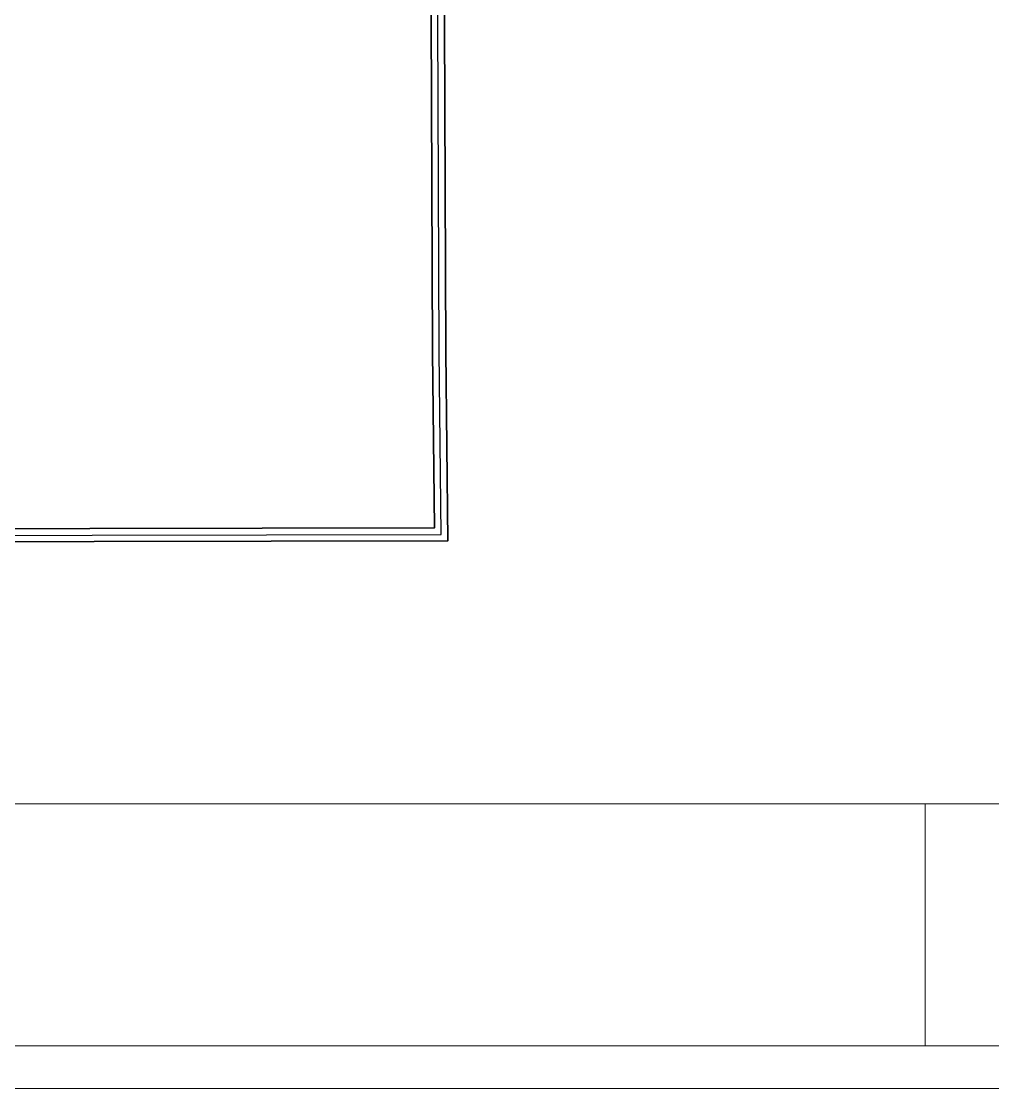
# Model space of a CAD drawing. Header units: millimetres. Extents: x 0 to 125073, y 0 to 71249.
# Drawn here: x 79298 to 98457, y 15638 to 36699 of the extents above; entities that cross this region are included whole.
import ezdxf

# ---------------------------------------------------------------- set-up
doc = ezdxf.new("R2010")
doc.units = ezdxf.units.MM
for name, color, linetype, lineweight in [('boundary', 20, 'Continuous', 25), ('DA_DRG BORDER', 54, 'Continuous', 18), ('DA_WALL', 7, 'Continuous', 35)]:
    doc.layers.add(name, color=color, linetype=linetype, lineweight=lineweight)

# ---------------------------------------------------------------- blocks, each defined once
blk = doc.blocks.new('Q34TQ34T4T444')
at = {"layer": 'boundary'}
blk.add_lwpolyline([(-59296, -21642), (-59325, -31184), (-59407, -31188), (-59405, -31549), (-59405, -31549), (-59405, -31549), (-59238, -35097), (-59229, -36769), (-59229, -36769), (-59229, -36769), (-38705, -36789), (-28372, -36770), (-28411, -33162), (-28468, -18451)], dxfattribs=at)
at = {"layer": 'DA_WALL'}
blk.add_lwpolyline([(-59228, -36899), (-38705, -36919), (-28241, -36899), (-28281, -33161), (-28338, -18576), (-22719, -18398), (-18332, -18590), (-8845, -18639), (52, -18631), (42, 176), (-3076, 1038), (-7905, 2462), (-13229, 2426), (-23008, 2411), (-26644, 2440), (-28540, 2484), (-39182, 2167), (-44944, 2013), (-44944, 2104), (-59118, 1905), (-59228, -36899)], dxfattribs=at)
blk.add_lwpolyline([(-58840, 1653), (-58899, -36640), (-38705, -36659), (-28503, -36640), (-28541, -33163), (-28599, -18325), (-22718, -18138), (-18325, -18330), (-8845, -18379), (-268, -18371), (-263, -9728), (-297, 0), (-3147, 788), (-7942, 2202), (-13228, 2166), (-23009, 2151), (-26648, 2180), (-28539, 2224), (-39174, 1907), (-45202, 1746), (-45203, 1840)], close=True, dxfattribs=at)
blk = doc.blocks.new('FHSDFGHSDNH')
at = {"layer": 'DA_DRG BORDER', "ltscale": 2000}
for points in [[(-53208, 700680), (23187, 700680), (23187, 645912), (-53208, 645912)], [(-52365, 699837), (22344, 699837), (22344, 646755), (-52365, 646755)]]:
    blk.add_lwpolyline(points, close=True, dxfattribs=at)
at = {"layer": 'DA_DRG BORDER'}
for points in [[(22344, 651530), (-52365, 651530)], [(-3916, 651530), (-3916, 646755)], [(-3916, 651530), (-3916, 646755)]]:
    blk.add_lwpolyline(points, dxfattribs=at)

msp = doc.modelspace()

# ---------------------------------------------------------------- block references
for name, p in [('FHSDFGHSDNH', (101042.82231, -630273.79667)), ('Q34TQ34T4T444', (115949.05898, 63344.49216))]:
    msp.add_blockref(name, p)

doc.saveas('drawing.dxf')
